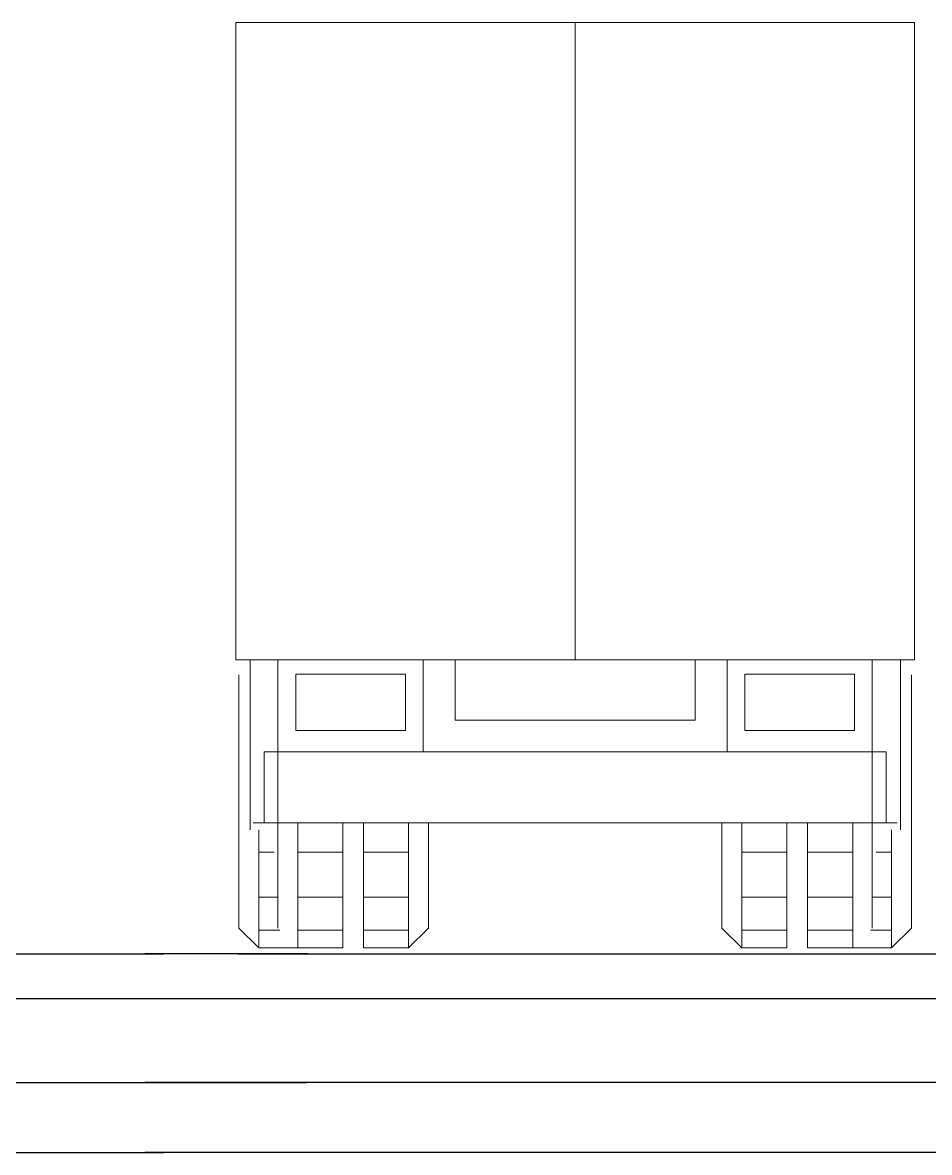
# Model space of a CAD drawing. Extents: x -1568 to -728, y -1287 to -990.
# Drawn here: x -1307.12 to -1290.9, y -1217.81 to -1197.6 of the extents above; entities that cross this region are included whole.
import ezdxf

# ---------------------------------------------------------------- set-up
doc = ezdxf.new("R2010")
doc.units = 0
doc.header["$LTSCALE"] = 5
doc.layers.get('0').update_dxf_attribs({"linetype": 'CONTINUOUS'})
doc.layers.add('车人', color=7, linetype='CONTINUOUS', lineweight=9)

# ---------------------------------------------------------------- blocks, each defined once
blk = doc.blocks.new('carb')
at = {"layer": '车人', "color": 143}
for p, q in [((-1.5173, 4.1359), (-1.5173, 1.2865)), ((1.518, 4.1359), (-1.5173, 4.1359)), ((1.518, 4.1359), (1.518, 1.2865)), ((-1.3281, 1.2865), (-1.5173, 1.2865)), ((-1.454, 0.5277), (-1.454, 1.2865)), ((-1.3295, 0.0875), (-1.3295, 1.2865)), ((-0.6795, 0.8754), (-0.6795, 1.2865)), ((-0.5373, 1.2865), (-0.5373, 1.0177)), ((0.5373, 1.0177), (0.5373, 1.2865)), ((0.6795, 0.8754), (0.6795, 1.2865)), ((1.3281, 0.0875), (1.3281, 1.2865)), ((1.518, 1.2865), (1.3288, 1.2865)), ((1.4547, 0.5277), (1.4547, 1.2865)), ((-1.5038, 0.0875), (-1.5038, 1.2204)), ((-0.7585, 1.2231), (-1.2485, 1.2231)), ((-1.2485, 0.9706), (-1.2485, 1.2231)), ((-0.7585, 1.2231), (-0.7585, 0.9706)), ((0.7592, 1.2231), (0.7592, 0.9706)), ((0.7592, 1.2231), (1.2492, 1.2231)), ((1.2492, 1.2231), (1.2492, 0.9706)), ((1.5038, 0.0875), (1.5038, 1.2204)), ((-0.5373, 1.0177), (0.5373, 1.0177)), ((-1.2485, 0.9706), (-0.7585, 0.9706)), ((0.7592, 0.9706), (1.2492, 0.9706)), ((-1.3907, 0.8754), (1.3914, 0.8754)), ((-1.3907, 0.559), (-1.3907, 0.8754)), ((-1.3309, 0.8754), (-1.3288, 0.8776)), ((1.3295, 0.8776), (1.3317, 0.8754)), ((1.3914, 0.559), (1.3914, 0.8754)), ((1.4405, 0.559), (-1.4398, 0.559)), ((-1.2406, 0), (-1.2406, 0.559)), ((-1.0387, 0), (-1.0387, 0.559)), ((-0.9469, 0.559), (-0.9469, 0)), ((-0.7449, 0), (-0.7449, 0.559)), ((-0.656, 0.559), (-0.656, 0.0875)), ((0.656, 0.559), (0.656, 0.0875)), ((0.7449, 0.559), (0.7449, 0)), ((0.9469, 0), (0.9469, 0.559)), ((1.0387, 0.559), (1.0387, 0)), ((1.2413, 0), (1.2413, 0.559)), ((-1.4149, 0), (-1.4149, 0.527)), ((1.4149, 0.527), (1.4149, 0)), ((-1.4149, 0.4267), (-1.3459, 0.4267)), ((-1.2406, 0.4267), (-1.0387, 0.4267)), ((-0.7449, 0.4267), (-0.9469, 0.4267)), ((0.7449, 0.4267), (0.9469, 0.4267)), ((1.0387, 0.4267), (1.2413, 0.4267)), ((1.4149, 0.4267), (1.3466, 0.4267)), ((-1.4149, 0.2269), (-1.3295, 0.2269)), ((-1.2406, 0.2269), (-1.0387, 0.2269)), ((-0.7449, 0.2269), (-0.9469, 0.2269)), ((0.7449, 0.2269), (0.9469, 0.2269)), ((1.0387, 0.2269), (1.2413, 0.2269)), ((1.4149, 0.2269), (1.3302, 0.2269)), ((-1.5038, 0.0875), (-1.4149, 0)), ((-1.4149, 0.0789), (-1.3203, 0.0789)), ((-1.2406, 0.0789), (-1.0387, 0.0789)), ((-0.7449, 0.0789), (-0.9469, 0.0789)), ((-0.656, 0.0875), (-0.7449, 0)), ((0.656, 0.0875), (0.7449, 0)), ((0.7449, 0.0789), (0.9469, 0.0789)), ((1.2413, 0.0789), (1.0387, 0.0789)), ((1.321, 0.0789), (1.4149, 0.0789)), ((1.5038, 0.0875), (1.4149, 0)), ((-1.0387, 0), (-1.4149, 0)), ((-0.7449, 0), (-0.9469, 0)), ((0.9469, 0), (0.7449, 0)), ((1.4149, 0), (1.0387, 0))]:
    blk.add_line(p, q, dxfattribs=at)
at = {"layer": '车人', "color": 143, "linetype": 'Continuous'}
for p, q in [((0.0004, 4.1359), (0.0004, 1.2865)), ((-1.3295, 1.2865), (1.4547, 1.2865))]:
    blk.add_line(p, q, dxfattribs=at)

msp = doc.modelspace()

# ---------------------------------------------------------------- linework, layer by layer
for p, q in [((-1343.2689, -1214.25505), (-1304.60013, -1214.25505)), ((-1303.2689, -1214.25505), (-1304.92966, -1214.25505)), ((-1302.0189, -1214.25505), (-1303.2689, -1214.25505)), ((-1303.2689, -1214.25505), (-1284.5189, -1214.25505)), ((-1343.2689, -1215.05505), (-1285.7689, -1215.05505)), ((-1345.27003, -1216.55505), (-1304.59857, -1216.55505)), ((-1343.2689, -1216.55505), (-1302.04071, -1216.55505)), ((-1299.97709, -1216.55505), (-1304.92966, -1216.55505)), ((-1282.47709, -1216.55505), (-1304.92966, -1216.55505)), ((-1304.92966, -1216.55505), (-1304.92966, -1216.55505)), ((-1303.83461, -1216.55505), (-1304.59857, -1216.55505)), ((-1345.27003, -1217.80505), (-1304.59857, -1217.80505)), ((-1282.47709, -1217.80505), (-1304.92966, -1217.80505))]:
    msp.add_line(p, q)
at = {"linetype": 'Continuous'}
msp.add_line((-1302.0189, -1214.25505), (-1302.0189, -1214.25505), dxfattribs=at)

# ---------------------------------------------------------------- block references
at = {"layer": '车人', "xscale": 3.999999999999545, "yscale": 3.999999999999773, "zscale": 4}
msp.add_blockref('carb', (-1297.23437, -1214.14611), dxfattribs=at)

doc.saveas('drawing.dxf')
